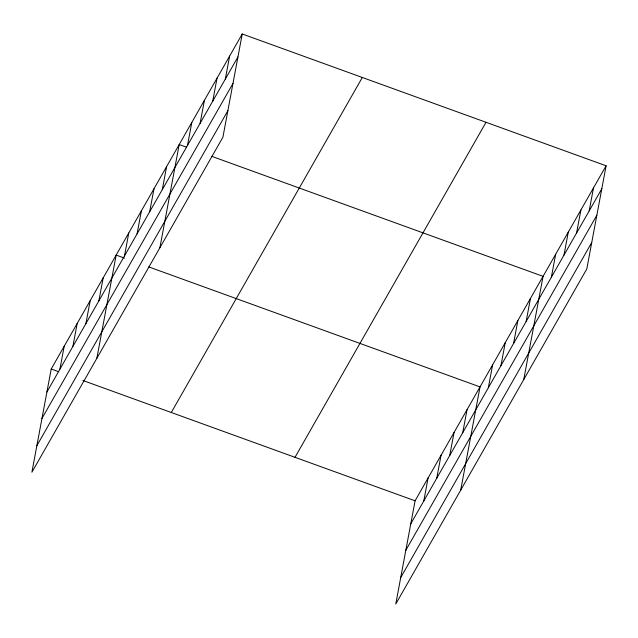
<?xml version="1.0" encoding="UTF-8"?>
<svg xmlns="http://www.w3.org/2000/svg" width="638" height="638" viewBox="0 0 638 638"><rect width="100%" height="100%" fill="white"/><g stroke="black" fill="none" stroke-linecap="round" stroke-linejoin="round"><path stroke-width="0.96" d="M242.233 33.981L51.215 369.003L31.9 472.216L222.917 137.186L242.233 33.981L606.1 165.784L586.785 268.997L395.767 604.019L415.083 500.814L606.1 165.784M59.9 369.211L64.207 346.227M72.892 346.426L77.19 323.442M85.883 323.649L90.181 300.657M98.874 300.865L103.173 277.881M96.848 358.301L116.164 255.096L124.538 258.127M124.466 255.974L128.772 232.982M137.074 233.859L141.373 210.875M149.683 211.744L153.981 188.76M162.291 189.638L166.59 166.646M159.883 247.743L179.198 144.539L186.647 147.234M187.508 145.408L191.807 122.424M200.109 123.301L204.415 100.31M212.717 101.187L217.024 78.203M225.326 79.072L229.632 56.088M423.768 501.021L428.066 478.029M436.759 478.237L441.057 455.253M449.742 455.46L454.049 432.468M462.733 432.676L467.04 409.692M460.708 490.112L480.023 386.907L148.742 266.899M488.333 387.784L492.632 364.792M500.942 365.67L505.24 342.686M513.55 343.555L517.849 320.571M526.151 321.448L530.457 298.456M523.75 379.554L543.066 276.35L211.776 156.342M551.368 277.219L555.674 254.235M563.976 255.112L568.275 232.12M576.585 232.998L580.883 210.014M589.193 210.883L593.492 187.899M46.909 391.995L237.934 56.965M41.956 418.464L232.982 83.434M36.852 445.739L227.878 110.709M171.287 412.499L362.312 77.477M295.003 457.318L486.028 122.289M410.776 523.798L601.801 188.776M405.824 550.275L596.841 215.245M400.72 577.55L591.737 242.52M51.215 369.003L58.664 371.699M82.86 380.471L415.083 500.814"/></g></svg>
